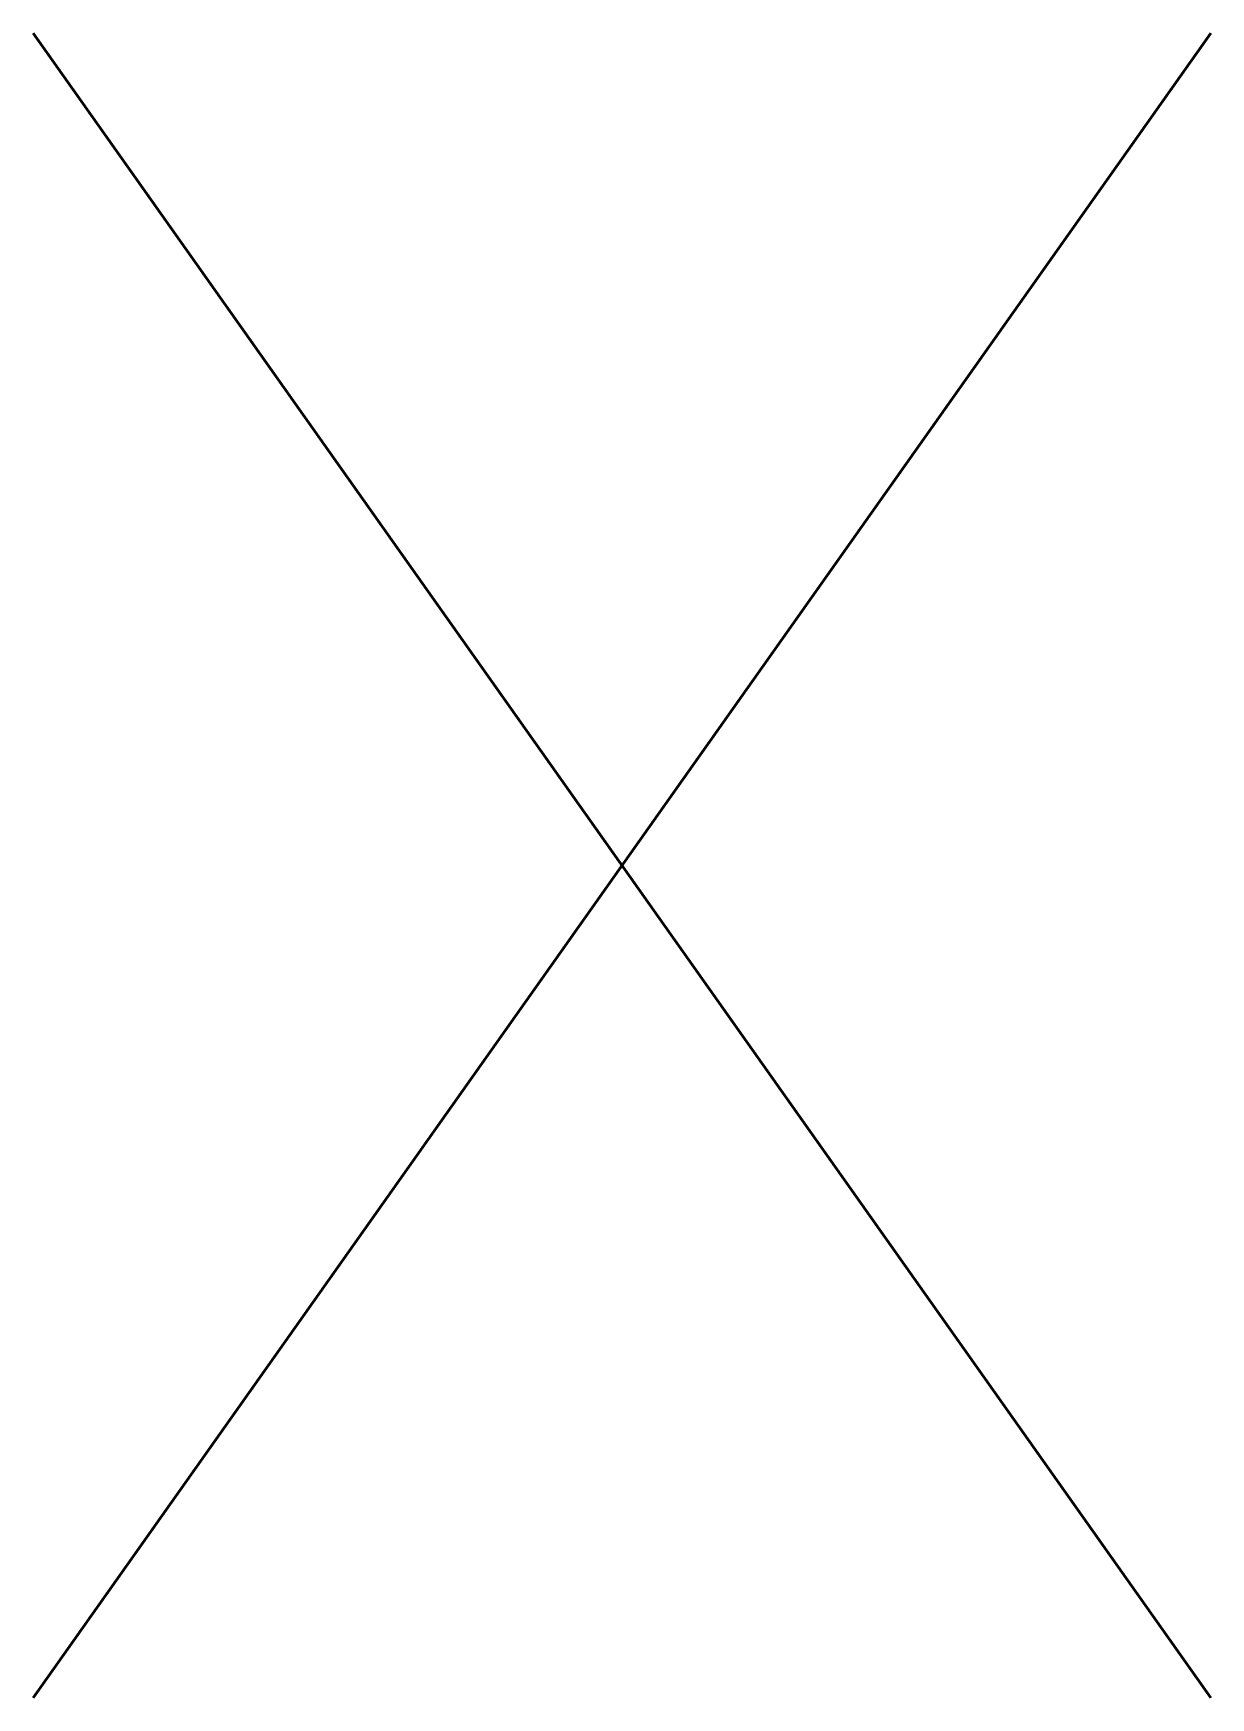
# Model space of a CAD drawing. Header units: feet. Extents: x -0.0196 to 0.0196, y -0.0282 to 0.0274.
import ezdxf
from ezdxf.enums import TextEntityAlignment as Align

# ---------------------------------------------------------------- set-up
doc = ezdxf.new("R2010")
doc.units = ezdxf.units.FT
doc.header["$MEASUREMENT"] = 0
doc.styles.add('S6', font='SIMPLEX', dxfattribs={"height": 8.333333})

msp = doc.modelspace()

# ---------------------------------------------------------------- texts
at = {"style": 'S6'}
msp.add_text('x', height=0.083333, dxfattribs=at).set_placement((0, -0.028182), align=Align.CENTER)

doc.saveas('drawing.dxf')
